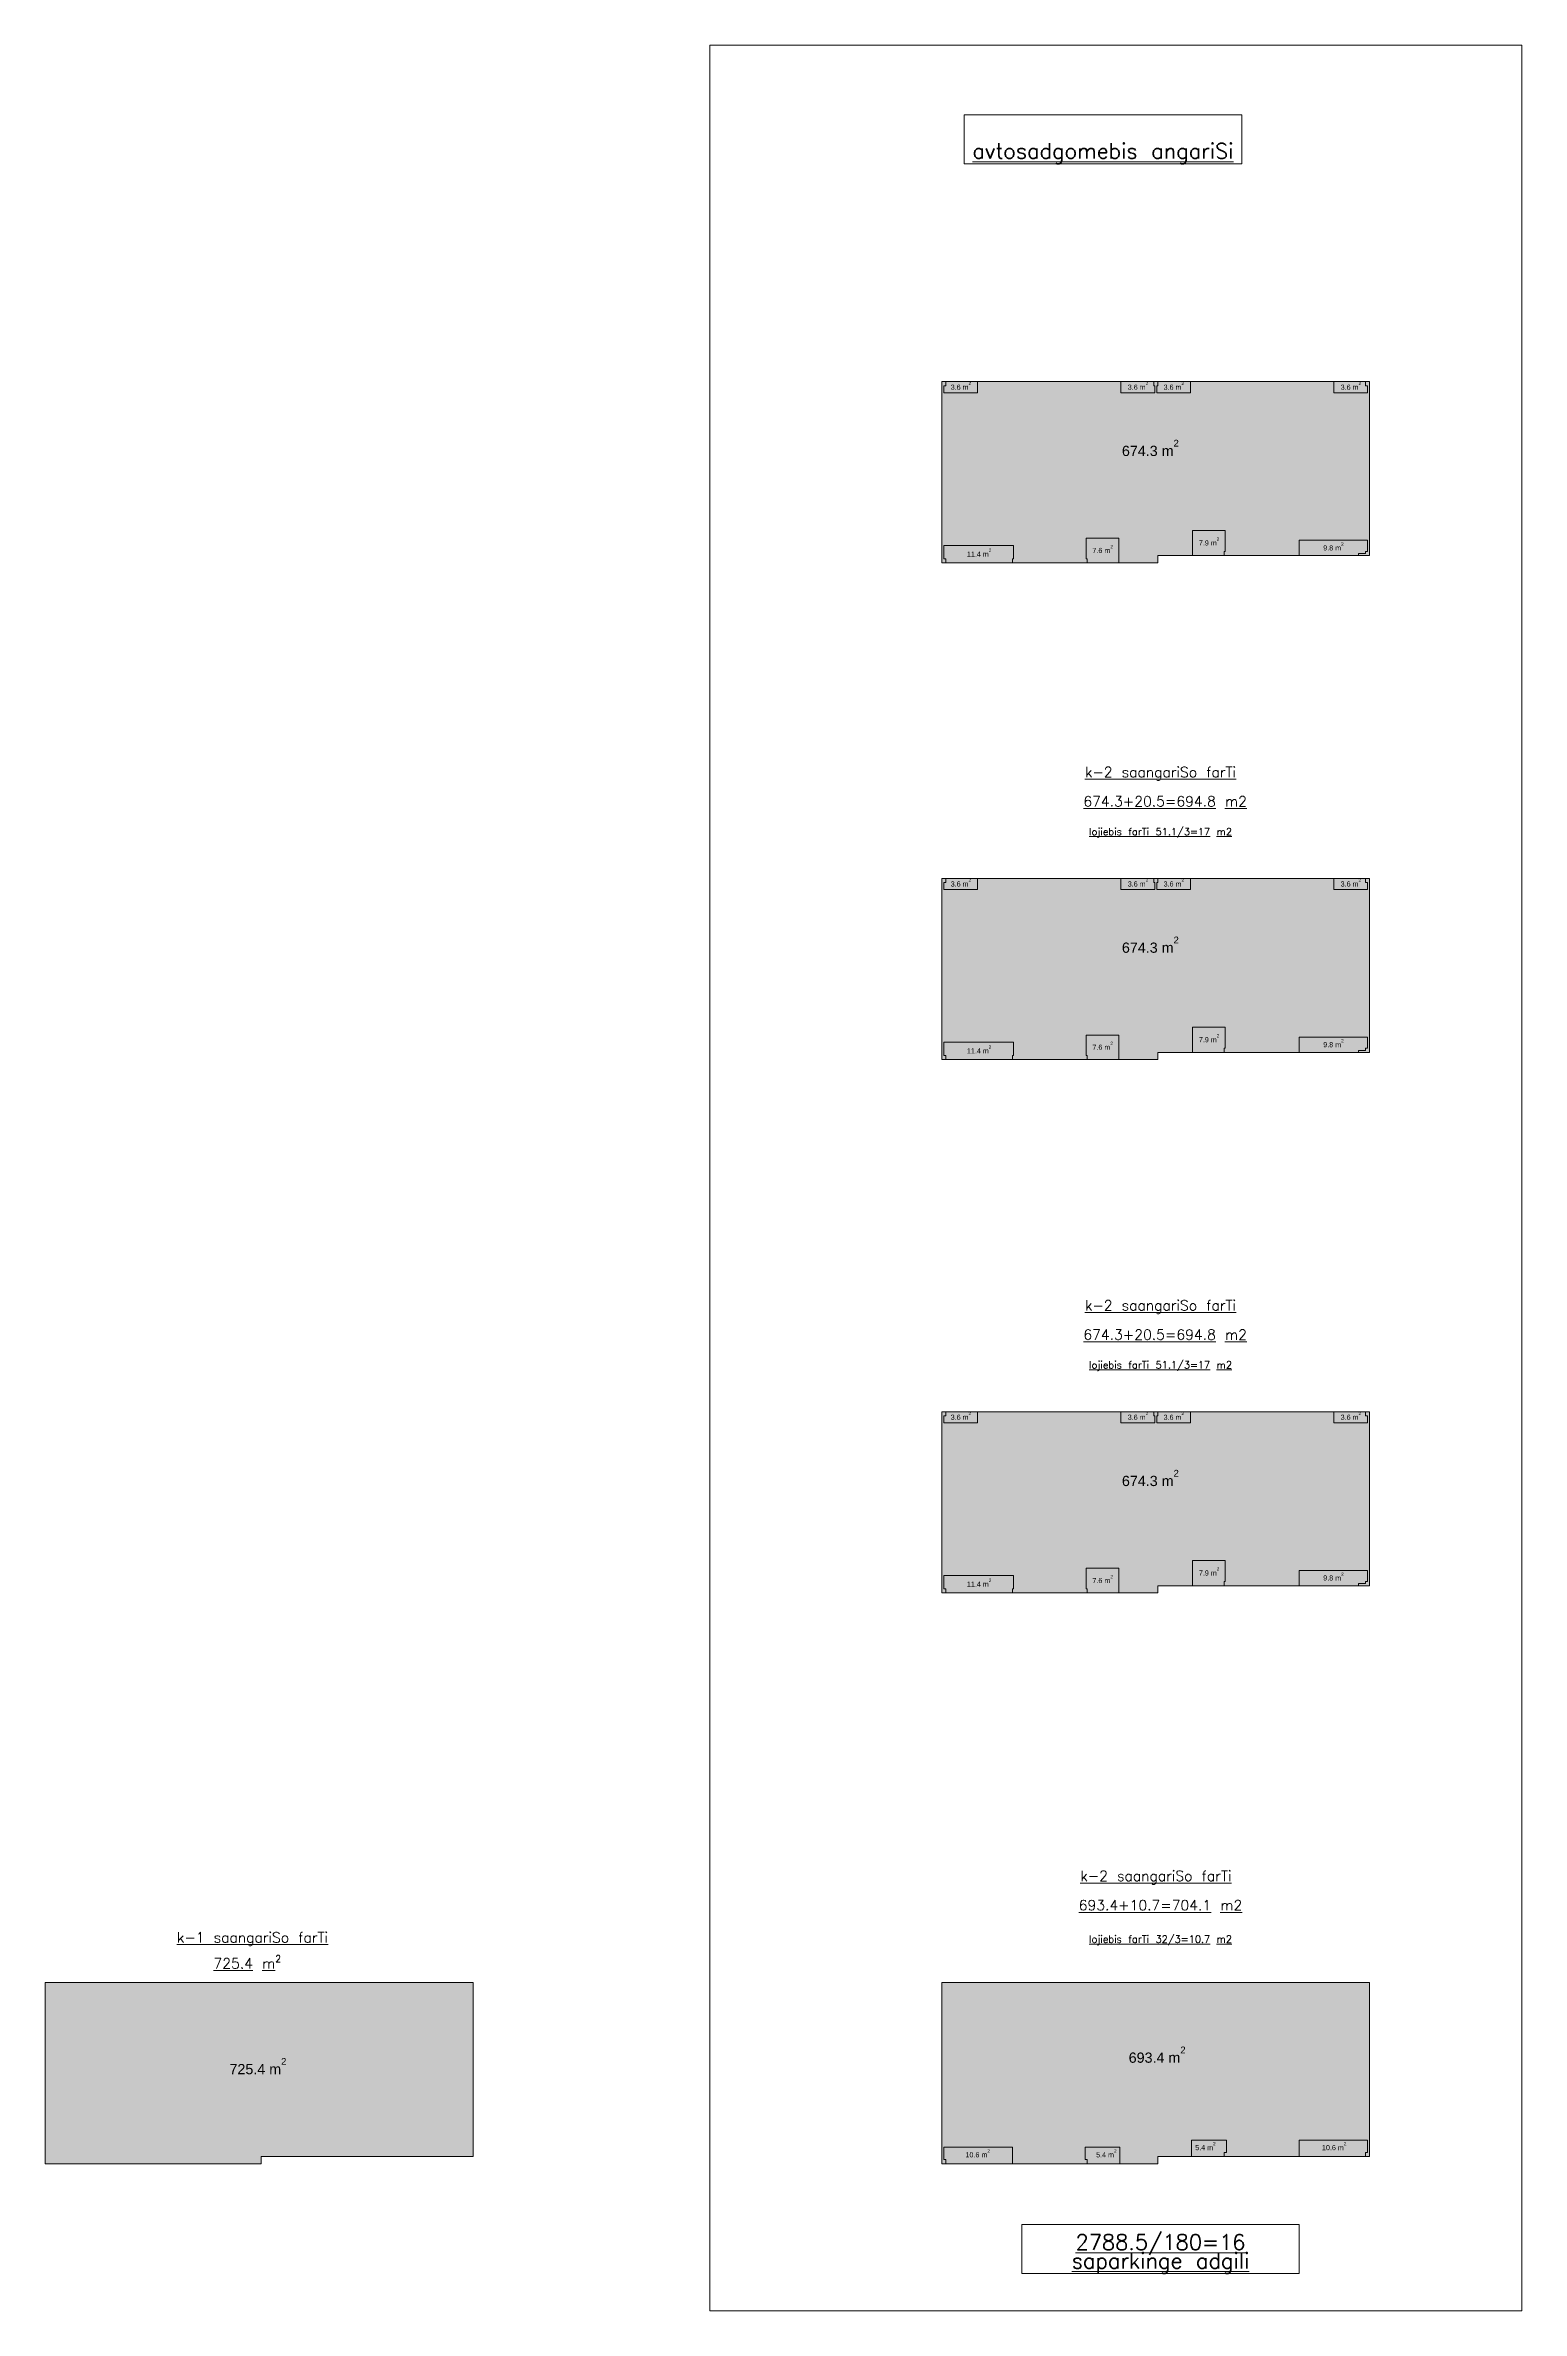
# Model space of a CAD drawing. Header units: millimetres. Extents: x 475616349 to 476941521, y 4620115302 to 4621446928.
# Drawn here: x 476164789 to 476309035, y 4620393985 to 4620615290 of the extents above; entities that cross this region are included whole.
import ezdxf

# ---------------------------------------------------------------- set-up
doc = ezdxf.new("R2010")
doc.units = ezdxf.units.MM
doc.header["$MEASUREMENT"] = 0
for name, color, linetype, lineweight, true_color in [('0_Pen_No__250_Pen_No__39', 7, 'Continuous', 0, 0x2d2d2d), ('G-Anno-Nplt_Pen_No__39', 7, 'Continuous', 0, 0x2d2d2d), ('G-Anno-Nplt_Pen_No__9', 7, 'Continuous', 0, 0xf26722), ('Interior - Furniture _Pen_No__39', 7, 'Continuous', 0, 0x2d2d2d), ('New_Interior - Furniture _Pen_No__9', 7, 'Continuous', 0, 0xf26722)]:
    doc.layers.add(name, color=color, linetype=linetype, lineweight=lineweight, true_color=true_color)
for name, color, linetype, lineweight in [('a-iataki_Pen_No__7_Pen_No__1', 1, 'Continuous', 0), ('a-iataki_Pen_No__7_Pen_No__142', 142, 'Continuous', 0), ('G-Anno-Nplt_Pen_No__7', 7, 'Continuous', 0), ('New_0_Pen_No__250_Pen_No__112', 112, 'Continuous', 0), ('New_0_Pen_No__250_Pen_No__231', 231, 'Continuous', 0), ('New_0_Pen_No__250_Pen_No__7', 7, 'Continuous', 0), ('New_Interior - Furniture _Pen_No__7', 7, 'Continuous', 0), ('New_Structural - Bearing_Pen_No__1', 1, 'Continuous', 0)]:
    doc.layers.add(name, color=color, linetype=linetype, lineweight=lineweight)
doc.styles.add('GENERATED_STYLE_2', font='arial.ttf')

msp = doc.modelspace()

# ---------------------------------------------------------------- hatches: boundary and pattern name
at = {"layer": 'G-Anno-Nplt_Pen_No__9', "linetype": 'Continuous', "lineweight": 0, "true_color": 0x3c1908}
for points in [[(476252778.71, 4620582035.567), (476252778.71, 4620582435.567), (476255879.057, 4620582435.567), (476255879.057, 4620581335.57), (476252578.711, 4620581335.54), (476252578.71, 4620582035.567)], [(476273078.71, 4620582035.567), (476273078.71, 4620582435.567), (476269878.71, 4620582435.567), (476269878.71, 4620581335.571), (476273178.71, 4620581335.541), (476273178.71, 4620582035.567)], [(476273478.71, 4620582035.567), (476273478.71, 4620582435.567), (476276678.71, 4620582435.567), (476276678.71, 4620581335.571), (476273378.711, 4620581335.541), (476273378.71, 4620582035.567)], [(476293778.71, 4620582035.567), (476293778.71, 4620582435.567), (476290678.364, 4620582435.567), (476290678.364, 4620581335.57), (476293978.71, 4620581335.54), (476293978.71, 4620582035.567)], [(476266478.71, 4620567135.567), (476266478.711, 4620565135.567), (476266578.71, 4620565135.567), (476266578.71, 4620564735.569), (476269678.71, 4620564735.569), (476269678.71, 4620567135.567)], [(476276878.71, 4620565435.566), (476276878.71, 4620567905.566), (476280078.711, 4620567905.566), (476280078.71, 4620565835.567), (476279978.71, 4620565835.567), (476279978.71, 4620565435.567)], [(476259378.71, 4620566435.567), (476252578.71, 4620566435.567), (476252578.711, 4620565135.567), (476252778.71, 4620565135.567), (476252778.71, 4620564735.567), (476253428.71, 4620564735.567), (476253478.711, 4620564735.567), (476259278.71, 4620564735.568), (476259278.71, 4620565135.567), (476259378.71, 4620565135.567)], [(476293078.71, 4620565435.567), (476287278.71, 4620565435.567), (476287278.71, 4620566935.567), (476293978.71, 4620566935.567), (476293978.71, 4620565835.567), (476293778.71, 4620565835.567), (476293778.71, 4620565635.567), (476293078.71, 4620565635.567)], [(476252778.71, 4620533505.72), (476252778.71, 4620533905.72), (476255879.057, 4620533905.72), (476255879.057, 4620532805.723), (476252578.711, 4620532805.693), (476252578.71, 4620533505.72)], [(476273078.71, 4620533505.72), (476273078.71, 4620533905.72), (476269878.71, 4620533905.72), (476269878.71, 4620532805.724), (476273178.71, 4620532805.694), (476273178.71, 4620533505.72)], [(476273478.71, 4620533505.72), (476273478.71, 4620533905.72), (476276678.71, 4620533905.72), (476276678.71, 4620532805.724), (476273378.711, 4620532805.694), (476273378.71, 4620533505.72)], [(476293778.71, 4620533505.72), (476293778.71, 4620533905.72), (476290678.364, 4620533905.72), (476290678.364, 4620532805.723), (476293978.71, 4620532805.693), (476293978.71, 4620533505.72)], [(476266478.71, 4620518605.72), (476266478.711, 4620516605.72), (476266578.71, 4620516605.72), (476266578.71, 4620516205.722), (476269678.71, 4620516205.722), (476269678.71, 4620518605.72)], [(476276878.71, 4620516905.719), (476276878.71, 4620519375.719), (476280078.711, 4620519375.719), (476280078.71, 4620517305.72), (476279978.71, 4620517305.72), (476279978.71, 4620516905.72)], [(476293078.71, 4620516905.72), (476287278.71, 4620516905.72), (476287278.71, 4620518405.72), (476293978.71, 4620518405.72), (476293978.71, 4620517305.72), (476293778.71, 4620517305.72), (476293778.71, 4620517105.72), (476293078.71, 4620517105.72)], [(476259378.71, 4620517905.72), (476252578.71, 4620517905.72), (476252578.711, 4620516605.72), (476252778.71, 4620516605.72), (476252778.71, 4620516205.72), (476253428.71, 4620516205.72), (476253478.711, 4620516205.72), (476259278.71, 4620516205.721), (476259278.71, 4620516605.72), (476259378.71, 4620516605.72)], [(476252778.71, 4620481409.976), (476252778.71, 4620481809.976), (476255879.057, 4620481809.976), (476255879.057, 4620480709.979), (476252578.711, 4620480709.949), (476252578.71, 4620481409.976)], [(476273078.71, 4620481409.976), (476273078.71, 4620481809.976), (476269878.71, 4620481809.976), (476269878.71, 4620480709.98), (476273178.71, 4620480709.95), (476273178.71, 4620481409.976)], [(476273478.71, 4620481409.976), (476273478.71, 4620481809.976), (476276678.71, 4620481809.976), (476276678.71, 4620480709.98), (476273378.711, 4620480709.95), (476273378.71, 4620481409.976)], [(476293778.71, 4620481409.976), (476293778.71, 4620481809.976), (476290678.364, 4620481809.976), (476290678.364, 4620480709.979), (476293978.71, 4620480709.949), (476293978.71, 4620481409.976)], [(476259378.71, 4620465809.976), (476252578.71, 4620465809.976), (476252578.711, 4620464509.976), (476252778.71, 4620464509.976), (476252778.71, 4620464109.976), (476253428.71, 4620464109.976), (476253478.711, 4620464109.976), (476259278.71, 4620464109.977), (476259278.71, 4620464509.976), (476259378.71, 4620464509.976)], [(476266478.71, 4620466509.976), (476266478.711, 4620464509.976), (476266578.71, 4620464509.976), (476266578.71, 4620464109.978), (476269678.71, 4620464109.978), (476269678.71, 4620466509.976)], [(476276878.71, 4620464809.974), (476276878.71, 4620467279.974), (476280078.711, 4620467279.974), (476280078.71, 4620465209.976), (476279978.71, 4620465209.976), (476279978.71, 4620464809.976)], [(476293078.71, 4620464809.976), (476287278.71, 4620464809.976), (476287278.71, 4620466309.976), (476293978.71, 4620466309.976), (476293978.71, 4620465209.976), (476293778.71, 4620465209.976), (476293778.71, 4620465009.976), (476293078.71, 4620465009.976)]]:
    msp.add_hatch(color=28, dxfattribs=at).paths.add_polyline_path(points)
at = {"layer": 'New_0_Pen_No__250_Pen_No__112', "linetype": 'Continuous', "lineweight": 0, "true_color": 0x002914}
for points in [[(476252378.852, 4620565435.567), (476252378.852, 4620582435.567), (476252778.71, 4620582435.567), (476252778.71, 4620582035.567), (476252578.71, 4620582035.567), (476252578.711, 4620581335.54), (476255879.057, 4620581335.57), (476255879.057, 4620582435.567), (476269878.71, 4620582435.567), (476269878.71, 4620581335.571), (476273178.71, 4620581335.541), (476273178.71, 4620582035.567), (476273078.71, 4620582035.567), (476273078.71, 4620582435.567), (476273478.71, 4620582435.567), (476273478.71, 4620582035.567), (476273378.71, 4620582035.567), (476273378.711, 4620581335.541), (476276678.71, 4620581335.571), (476276678.71, 4620582435.567), (476290678.364, 4620582435.567), (476290678.364, 4620581335.57), (476293978.71, 4620581335.54), (476293978.71, 4620582035.567), (476293778.71, 4620582035.567), (476293778.71, 4620582435.567), (476294178.852, 4620582435.567), (476294178.852, 4620565435.567), (476293078.71, 4620565435.567), (476293078.71, 4620565635.567), (476293778.71, 4620565635.567), (476293778.71, 4620565835.567), (476293978.71, 4620565835.567), (476293978.71, 4620566935.567), (476287278.71, 4620566935.567), (476287278.71, 4620565435.567), (476279978.71, 4620565435.567), (476279978.71, 4620565835.567), (476280078.71, 4620565835.567), (476280078.711, 4620567905.566), (476276878.71, 4620567905.566), (476276878.71, 4620565435.567), (476273478.71, 4620565435.567), (476273478.71, 4620564735.567), (476269678.71, 4620564735.567), (476269678.71, 4620567135.567), (476267393.487, 4620567135.567), (476266478.71, 4620567135.567), (476266478.711, 4620565135.567), (476266578.71, 4620565135.567), (476266578.71, 4620564735.567), (476259278.71, 4620564735.567), (476259278.71, 4620565135.567), (476259378.71, 4620565135.567), (476259378.71, 4620566435.567), (476252578.71, 4620566435.567), (476252578.711, 4620565135.567), (476252778.71, 4620565135.567), (476252778.71, 4620564735.567), (476252378.852, 4620564735.567)], [(476252378.852, 4620516905.72), (476252378.852, 4620533905.72), (476252778.71, 4620533905.72), (476252778.71, 4620533505.72), (476252578.71, 4620533505.72), (476252578.711, 4620532805.693), (476255879.057, 4620532805.723), (476255879.057, 4620533905.72), (476269878.71, 4620533905.72), (476269878.71, 4620532805.724), (476273178.71, 4620532805.694), (476273178.71, 4620533505.72), (476273078.71, 4620533505.72), (476273078.71, 4620533905.72), (476273478.71, 4620533905.72), (476273478.71, 4620533505.72), (476273378.71, 4620533505.72), (476273378.711, 4620532805.694), (476276678.71, 4620532805.724), (476276678.71, 4620533905.72), (476290678.364, 4620533905.72), (476290678.364, 4620532805.723), (476293978.71, 4620532805.693), (476293978.71, 4620533505.72), (476293778.71, 4620533505.72), (476293778.71, 4620533905.72), (476294178.852, 4620533905.72), (476294178.852, 4620516905.72), (476293078.71, 4620516905.72), (476293078.71, 4620517105.72), (476293778.71, 4620517105.72), (476293778.71, 4620517305.72), (476293978.71, 4620517305.72), (476293978.71, 4620518405.72), (476287278.71, 4620518405.72), (476287278.71, 4620516905.72), (476279978.71, 4620516905.72), (476279978.71, 4620517305.72), (476280078.71, 4620517305.72), (476280078.711, 4620519375.719), (476276878.71, 4620519375.719), (476276878.71, 4620516905.72), (476273478.71, 4620516905.72), (476273478.71, 4620516205.72), (476269678.71, 4620516205.72), (476269678.71, 4620518605.72), (476267393.487, 4620518605.72), (476266478.71, 4620518605.72), (476266478.711, 4620516605.72), (476266578.71, 4620516605.72), (476266578.71, 4620516205.72), (476259278.71, 4620516205.72), (476259278.71, 4620516605.72), (476259378.71, 4620516605.72), (476259378.71, 4620517905.72), (476252578.71, 4620517905.72), (476252578.711, 4620516605.72), (476252778.71, 4620516605.72), (476252778.71, 4620516205.72), (476252378.852, 4620516205.72)], [(476252378.852, 4620464809.976), (476252378.852, 4620481809.976), (476252778.71, 4620481809.976), (476252778.71, 4620481409.976), (476252578.71, 4620481409.976), (476252578.711, 4620480709.949), (476255879.057, 4620480709.979), (476255879.057, 4620481809.976), (476269878.71, 4620481809.976), (476269878.71, 4620480709.98), (476273178.71, 4620480709.95), (476273178.71, 4620481409.976), (476273078.71, 4620481409.976), (476273078.71, 4620481809.976), (476273478.71, 4620481809.976), (476273478.71, 4620481409.976), (476273378.71, 4620481409.976), (476273378.711, 4620480709.95), (476276678.71, 4620480709.98), (476276678.71, 4620481809.976), (476290678.364, 4620481809.976), (476290678.364, 4620480709.979), (476293978.71, 4620480709.949), (476293978.71, 4620481409.976), (476293778.71, 4620481409.976), (476293778.71, 4620481809.976), (476294178.852, 4620481809.976), (476294178.852, 4620464809.976), (476293078.71, 4620464809.976), (476293078.71, 4620465009.976), (476293778.71, 4620465009.976), (476293778.71, 4620465209.976), (476293978.71, 4620465209.976), (476293978.71, 4620466309.976), (476287278.71, 4620466309.976), (476287278.71, 4620464809.976), (476279978.71, 4620464809.976), (476279978.71, 4620465209.976), (476280078.71, 4620465209.976), (476280078.711, 4620467279.974), (476276878.71, 4620467279.974), (476276878.71, 4620464809.976), (476273478.71, 4620464809.976), (476273478.71, 4620464109.976), (476269678.71, 4620464109.976), (476269678.71, 4620466509.976), (476267393.487, 4620466509.976), (476266478.71, 4620466509.976), (476266478.711, 4620464509.976), (476266578.71, 4620464509.976), (476266578.71, 4620464109.976), (476259278.71, 4620464109.976), (476259278.71, 4620464509.976), (476259378.71, 4620464509.976), (476259378.71, 4620465809.976), (476252578.71, 4620465809.976), (476252578.711, 4620464509.976), (476252778.71, 4620464509.976), (476252778.71, 4620464109.976), (476252378.852, 4620464109.976)], [(476252378.852, 4620409046.419), (476252378.852, 4620426046.419), (476294178.852, 4620426046.419), (476294178.852, 4620409046.419), (476293778.852, 4620409046.419), (476293778.852, 4620409446.419), (476293978.66, 4620409446.419), (476293978.66, 4620410646.415), (476287278.852, 4620410646.415), (476287278.852, 4620409046.419), (476279978.878, 4620409046.419), (476279978.899, 4620409446.419), (476280178.707, 4620409446.409), (476280178.769, 4620410646.236), (476276778.769, 4620410646.412), (476276778.686, 4620409046.419), (476273478.852, 4620409046.419), (476273478.852, 4620408346.419), (476269779.044, 4620408346.419), (476269778.962, 4620409946.412), (476266378.962, 4620409946.236), (476266379.024, 4620408746.24), (476266578.832, 4620408746.251), (476266578.852, 4620408346.419), (476259278.852, 4620408346.419), (476259278.852, 4620409946.415), (476252579.044, 4620409946.415), (476252579.044, 4620408746.419), (476252778.852, 4620408746.419), (476252778.852, 4620408346.419), (476252378.852, 4620408346.419)]]:
    msp.add_hatch(color=108, dxfattribs=at).paths.add_polyline_path(points)
at = {"layer": 'New_0_Pen_No__250_Pen_No__231', "linetype": 'Continuous', "lineweight": 0, "true_color": 0x7f3f5f}
msp.add_hatch(color=237, dxfattribs=at).paths.add_polyline_path([(476164789.452, 4620426046.419), (476206589.452, 4620426046.419), (476206589.452, 4620409046.419), (476185889.452, 4620409046.419), (476185889.452, 4620408346.419), (476164789.452, 4620408346.419), (476164789.452, 4620409046.419)])
at = {"layer": 'New_Interior - Furniture _Pen_No__9', "linetype": 'Continuous', "lineweight": 0, "true_color": 0x3c1908}
for points in [[(476259278.852, 4620409946.415), (476259278.852, 4620408346.419), (476252778.852, 4620408346.419), (476252778.852, 4620408746.419), (476252579.044, 4620408746.419), (476252579.044, 4620409946.415)], [(476269778.962, 4620409946.412), (476269779.044, 4620408346.417), (476266578.852, 4620408346.251), (476266578.832, 4620408746.251), (476266379.024, 4620408746.24), (476266378.962, 4620409946.236)], [(476276778.769, 4620410646.412), (476276778.686, 4620409046.417), (476279978.878, 4620409046.251), (476279978.899, 4620409446.419), (476280178.707, 4620409446.409), (476280178.769, 4620410646.236)], [(476287278.852, 4620410646.415), (476287278.852, 4620409046.419), (476293778.852, 4620409046.419), (476293778.852, 4620409446.419), (476293978.66, 4620409446.419), (476293978.66, 4620410646.415)]]:
    msp.add_hatch(color=28, dxfattribs=at).paths.add_polyline_path(points)

# ---------------------------------------------------------------- linework, layer by layer
at = {"layer": 'a-iataki_Pen_No__7_Pen_No__1', "color": 1, "linetype": 'Continuous', "lineweight": 0, "flags": 128}
for points in [[(476254571.888, 4620608498.514), (476281677.093, 4620608498.514), (476281677.093, 4620603717.261), (476254571.888, 4620603717.261)], [(476260196.862, 4620402396.139), (476287302.067, 4620402396.139), (476287302.067, 4620397614.889), (476260196.862, 4620397614.889)]]:
    msp.add_lwpolyline(points, close=True, dxfattribs=at)
at = {"layer": 'G-Anno-Nplt_Pen_No__7', "color": 7, "linetype": 'Continuous', "lineweight": 0, "flags": 128}
for points in [[(476252778.71, 4620582035.567), (476252778.71, 4620582435.567), (476255879.057, 4620582435.567), (476255879.057, 4620581335.57), (476252578.711, 4620581335.54), (476252578.71, 4620582035.567)], [(476273078.71, 4620582035.567), (476273078.71, 4620582435.567), (476269878.71, 4620582435.567), (476269878.71, 4620581335.571), (476273178.71, 4620581335.541), (476273178.71, 4620582035.567)], [(476273478.71, 4620582035.567), (476273478.71, 4620582435.567), (476276678.71, 4620582435.567), (476276678.71, 4620581335.571), (476273378.711, 4620581335.541), (476273378.71, 4620582035.567)], [(476293778.71, 4620582035.567), (476293778.71, 4620582435.567), (476290678.364, 4620582435.567), (476290678.364, 4620581335.57), (476293978.71, 4620581335.54), (476293978.71, 4620582035.567)], [(476266478.71, 4620567135.567), (476266478.711, 4620565135.567), (476266578.71, 4620565135.567), (476266578.71, 4620564735.569), (476269678.71, 4620564735.569), (476269678.71, 4620567135.567)], [(476276878.71, 4620565435.566), (476276878.71, 4620567905.566), (476280078.711, 4620567905.566), (476280078.71, 4620565835.567), (476279978.71, 4620565835.567), (476279978.71, 4620565435.567)], [(476259378.71, 4620566435.567), (476252578.71, 4620566435.567), (476252578.711, 4620565135.567), (476252778.71, 4620565135.567), (476252778.71, 4620564735.567), (476253428.71, 4620564735.567), (476253478.711, 4620564735.567), (476259278.71, 4620564735.568), (476259278.71, 4620565135.567), (476259378.71, 4620565135.567)], [(476293078.71, 4620565435.567), (476287278.71, 4620565435.567), (476287278.71, 4620566935.567), (476293978.71, 4620566935.567), (476293978.71, 4620565835.567), (476293778.71, 4620565835.567), (476293778.71, 4620565635.567), (476293078.71, 4620565635.567)], [(476252778.71, 4620533505.72), (476252778.71, 4620533905.72), (476255879.057, 4620533905.72), (476255879.057, 4620532805.723), (476252578.711, 4620532805.693), (476252578.71, 4620533505.72)], [(476273078.71, 4620533505.72), (476273078.71, 4620533905.72), (476269878.71, 4620533905.72), (476269878.71, 4620532805.724), (476273178.71, 4620532805.694), (476273178.71, 4620533505.72)], [(476273478.71, 4620533505.72), (476273478.71, 4620533905.72), (476276678.71, 4620533905.72), (476276678.71, 4620532805.724), (476273378.711, 4620532805.694), (476273378.71, 4620533505.72)], [(476293778.71, 4620533505.72), (476293778.71, 4620533905.72), (476290678.364, 4620533905.72), (476290678.364, 4620532805.723), (476293978.71, 4620532805.693), (476293978.71, 4620533505.72)], [(476266478.71, 4620518605.72), (476266478.711, 4620516605.72), (476266578.71, 4620516605.72), (476266578.71, 4620516205.722), (476269678.71, 4620516205.722), (476269678.71, 4620518605.72)], [(476276878.71, 4620516905.719), (476276878.71, 4620519375.719), (476280078.711, 4620519375.719), (476280078.71, 4620517305.72), (476279978.71, 4620517305.72), (476279978.71, 4620516905.72)], [(476293078.71, 4620516905.72), (476287278.71, 4620516905.72), (476287278.71, 4620518405.72), (476293978.71, 4620518405.72), (476293978.71, 4620517305.72), (476293778.71, 4620517305.72), (476293778.71, 4620517105.72), (476293078.71, 4620517105.72)], [(476259378.71, 4620517905.72), (476252578.71, 4620517905.72), (476252578.711, 4620516605.72), (476252778.71, 4620516605.72), (476252778.71, 4620516205.72), (476253428.71, 4620516205.72), (476253478.711, 4620516205.72), (476259278.71, 4620516205.721), (476259278.71, 4620516605.72), (476259378.71, 4620516605.72)], [(476252778.71, 4620481409.976), (476252778.71, 4620481809.976), (476255879.057, 4620481809.976), (476255879.057, 4620480709.979), (476252578.711, 4620480709.949), (476252578.71, 4620481409.976)], [(476273078.71, 4620481409.976), (476273078.71, 4620481809.976), (476269878.71, 4620481809.976), (476269878.71, 4620480709.98), (476273178.71, 4620480709.95), (476273178.71, 4620481409.976)], [(476273478.71, 4620481409.976), (476273478.71, 4620481809.976), (476276678.71, 4620481809.976), (476276678.71, 4620480709.98), (476273378.711, 4620480709.95), (476273378.71, 4620481409.976)], [(476293778.71, 4620481409.976), (476293778.71, 4620481809.976), (476290678.364, 4620481809.976), (476290678.364, 4620480709.979), (476293978.71, 4620480709.949), (476293978.71, 4620481409.976)], [(476259378.71, 4620465809.976), (476252578.71, 4620465809.976), (476252578.711, 4620464509.976), (476252778.71, 4620464509.976), (476252778.71, 4620464109.976), (476253428.71, 4620464109.976), (476253478.711, 4620464109.976), (476259278.71, 4620464109.977), (476259278.71, 4620464509.976), (476259378.71, 4620464509.976)], [(476266478.71, 4620466509.976), (476266478.711, 4620464509.976), (476266578.71, 4620464509.976), (476266578.71, 4620464109.978), (476269678.71, 4620464109.978), (476269678.71, 4620466509.976)], [(476276878.71, 4620464809.974), (476276878.71, 4620467279.974), (476280078.711, 4620467279.974), (476280078.71, 4620465209.976), (476279978.71, 4620465209.976), (476279978.71, 4620464809.976)], [(476293078.71, 4620464809.976), (476287278.71, 4620464809.976), (476287278.71, 4620466309.976), (476293978.71, 4620466309.976), (476293978.71, 4620465209.976), (476293778.71, 4620465209.976), (476293778.71, 4620465009.976), (476293078.71, 4620465009.976)]]:
    msp.add_lwpolyline(points, close=True, dxfattribs=at)
at = {"layer": 'New_0_Pen_No__250_Pen_No__7', "color": 7, "linetype": 'Continuous', "lineweight": 0, "flags": 128}
for points in [[(476252378.852, 4620565435.567), (476252378.852, 4620582435.567), (476252778.71, 4620582435.567), (476252778.71, 4620582035.567), (476252578.71, 4620582035.567), (476252578.711, 4620581335.54), (476255879.057, 4620581335.57), (476255879.057, 4620582435.567), (476269878.71, 4620582435.567), (476269878.71, 4620581335.571), (476273178.71, 4620581335.541), (476273178.71, 4620582035.567), (476273078.71, 4620582035.567), (476273078.71, 4620582435.567), (476273478.71, 4620582435.567), (476273478.71, 4620582035.567), (476273378.71, 4620582035.567), (476273378.711, 4620581335.541), (476276678.71, 4620581335.571), (476276678.71, 4620582435.567), (476290678.364, 4620582435.567), (476290678.364, 4620581335.57), (476293978.71, 4620581335.54), (476293978.71, 4620582035.567), (476293778.71, 4620582035.567), (476293778.71, 4620582435.567), (476294178.852, 4620582435.567), (476294178.852, 4620565435.567), (476293078.71, 4620565435.567), (476293078.71, 4620565635.567), (476293778.71, 4620565635.567), (476293778.71, 4620565835.567), (476293978.71, 4620565835.567), (476293978.71, 4620566935.567), (476287278.71, 4620566935.567), (476287278.71, 4620565435.567), (476279978.71, 4620565435.567), (476279978.71, 4620565835.567), (476280078.71, 4620565835.567), (476280078.711, 4620567905.566), (476276878.71, 4620567905.566), (476276878.71, 4620565435.567), (476273478.71, 4620565435.567), (476273478.71, 4620564735.567), (476269678.71, 4620564735.567), (476269678.71, 4620567135.567), (476267393.487, 4620567135.567), (476266478.71, 4620567135.567), (476266478.711, 4620565135.567), (476266578.71, 4620565135.567), (476266578.71, 4620564735.567), (476259278.71, 4620564735.567), (476259278.71, 4620565135.567), (476259378.71, 4620565135.567), (476259378.71, 4620566435.567), (476252578.71, 4620566435.567), (476252578.711, 4620565135.567), (476252778.71, 4620565135.567), (476252778.71, 4620564735.567), (476252378.852, 4620564735.567)], [(476252378.852, 4620516905.72), (476252378.852, 4620533905.72), (476252778.71, 4620533905.72), (476252778.71, 4620533505.72), (476252578.71, 4620533505.72), (476252578.711, 4620532805.693), (476255879.057, 4620532805.723), (476255879.057, 4620533905.72), (476269878.71, 4620533905.72), (476269878.71, 4620532805.724), (476273178.71, 4620532805.694), (476273178.71, 4620533505.72), (476273078.71, 4620533505.72), (476273078.71, 4620533905.72), (476273478.71, 4620533905.72), (476273478.71, 4620533505.72), (476273378.71, 4620533505.72), (476273378.711, 4620532805.694), (476276678.71, 4620532805.724), (476276678.71, 4620533905.72), (476290678.364, 4620533905.72), (476290678.364, 4620532805.723), (476293978.71, 4620532805.693), (476293978.71, 4620533505.72), (476293778.71, 4620533505.72), (476293778.71, 4620533905.72), (476294178.852, 4620533905.72), (476294178.852, 4620516905.72), (476293078.71, 4620516905.72), (476293078.71, 4620517105.72), (476293778.71, 4620517105.72), (476293778.71, 4620517305.72), (476293978.71, 4620517305.72), (476293978.71, 4620518405.72), (476287278.71, 4620518405.72), (476287278.71, 4620516905.72), (476279978.71, 4620516905.72), (476279978.71, 4620517305.72), (476280078.71, 4620517305.72), (476280078.711, 4620519375.719), (476276878.71, 4620519375.719), (476276878.71, 4620516905.72), (476273478.71, 4620516905.72), (476273478.71, 4620516205.72), (476269678.71, 4620516205.72), (476269678.71, 4620518605.72), (476267393.487, 4620518605.72), (476266478.71, 4620518605.72), (476266478.711, 4620516605.72), (476266578.71, 4620516605.72), (476266578.71, 4620516205.72), (476259278.71, 4620516205.72), (476259278.71, 4620516605.72), (476259378.71, 4620516605.72), (476259378.71, 4620517905.72), (476252578.71, 4620517905.72), (476252578.711, 4620516605.72), (476252778.71, 4620516605.72), (476252778.71, 4620516205.72), (476252378.852, 4620516205.72)], [(476252378.852, 4620464809.976), (476252378.852, 4620481809.976), (476252778.71, 4620481809.976), (476252778.71, 4620481409.976), (476252578.71, 4620481409.976), (476252578.711, 4620480709.949), (476255879.057, 4620480709.979), (476255879.057, 4620481809.976), (476269878.71, 4620481809.976), (476269878.71, 4620480709.98), (476273178.71, 4620480709.95), (476273178.71, 4620481409.976), (476273078.71, 4620481409.976), (476273078.71, 4620481809.976), (476273478.71, 4620481809.976), (476273478.71, 4620481409.976), (476273378.71, 4620481409.976), (476273378.711, 4620480709.95), (476276678.71, 4620480709.98), (476276678.71, 4620481809.976), (476290678.364, 4620481809.976), (476290678.364, 4620480709.979), (476293978.71, 4620480709.949), (476293978.71, 4620481409.976), (476293778.71, 4620481409.976), (476293778.71, 4620481809.976), (476294178.852, 4620481809.976), (476294178.852, 4620464809.976), (476293078.71, 4620464809.976), (476293078.71, 4620465009.976), (476293778.71, 4620465009.976), (476293778.71, 4620465209.976), (476293978.71, 4620465209.976), (476293978.71, 4620466309.976), (476287278.71, 4620466309.976), (476287278.71, 4620464809.976), (476279978.71, 4620464809.976), (476279978.71, 4620465209.976), (476280078.71, 4620465209.976), (476280078.711, 4620467279.974), (476276878.71, 4620467279.974), (476276878.71, 4620464809.976), (476273478.71, 4620464809.976), (476273478.71, 4620464109.976), (476269678.71, 4620464109.976), (476269678.71, 4620466509.976), (476267393.487, 4620466509.976), (476266478.71, 4620466509.976), (476266478.711, 4620464509.976), (476266578.71, 4620464509.976), (476266578.71, 4620464109.976), (476259278.71, 4620464109.976), (476259278.71, 4620464509.976), (476259378.71, 4620464509.976), (476259378.71, 4620465809.976), (476252578.71, 4620465809.976), (476252578.711, 4620464509.976), (476252778.71, 4620464509.976), (476252778.71, 4620464109.976), (476252378.852, 4620464109.976)], [(476164789.452, 4620426046.419), (476206589.452, 4620426046.419), (476206589.452, 4620409046.419), (476185889.452, 4620409046.419), (476185889.452, 4620408346.419), (476164789.452, 4620408346.419), (476164789.452, 4620409046.419)], [(476252378.852, 4620409046.419), (476252378.852, 4620426046.419), (476294178.852, 4620426046.419), (476294178.852, 4620409046.419), (476293778.852, 4620409046.419), (476293778.852, 4620409446.419), (476293978.66, 4620409446.419), (476293978.66, 4620410646.415), (476287278.852, 4620410646.415), (476287278.852, 4620409046.419), (476279978.878, 4620409046.419), (476279978.899, 4620409446.419), (476280178.707, 4620409446.409), (476280178.769, 4620410646.236), (476276778.769, 4620410646.412), (476276778.686, 4620409046.419), (476273478.852, 4620409046.419), (476273478.852, 4620408346.419), (476269779.044, 4620408346.419), (476269778.962, 4620409946.412), (476266378.962, 4620409946.236), (476266379.024, 4620408746.24), (476266578.832, 4620408746.251), (476266578.852, 4620408346.419), (476259278.852, 4620408346.419), (476259278.852, 4620409946.415), (476252579.044, 4620409946.415), (476252579.044, 4620408746.419), (476252778.852, 4620408746.419), (476252778.852, 4620408346.419), (476252378.852, 4620408346.419)]]:
    msp.add_lwpolyline(points, close=True, dxfattribs=at)
at = {"layer": 'New_Interior - Furniture _Pen_No__7', "color": 7, "linetype": 'Continuous', "lineweight": 0, "flags": 128}
for points in [[(476259278.852, 4620409946.415), (476259278.852, 4620408346.419), (476252778.852, 4620408346.419), (476252778.852, 4620408746.419), (476252579.044, 4620408746.419), (476252579.044, 4620409946.415)], [(476269778.962, 4620409946.412), (476269779.044, 4620408346.417), (476266578.852, 4620408346.251), (476266578.832, 4620408746.251), (476266379.024, 4620408746.24), (476266378.962, 4620409946.236)], [(476276778.769, 4620410646.412), (476276778.686, 4620409046.417), (476279978.878, 4620409046.251), (476279978.899, 4620409446.419), (476280178.707, 4620409446.409), (476280178.769, 4620410646.236)], [(476287278.852, 4620410646.415), (476287278.852, 4620409046.419), (476293778.852, 4620409046.419), (476293778.852, 4620409446.419), (476293978.66, 4620409446.419), (476293978.66, 4620410646.415)]]:
    msp.add_lwpolyline(points, close=True, dxfattribs=at)
at = {"layer": 'New_Structural - Bearing_Pen_No__1', "color": 1, "linetype": 'Continuous', "lineweight": 0, "flags": 128}
msp.add_lwpolyline([(476229722.375, 4620393985.05), (476309034.981, 4620393985.05), (476309034.981, 4620615290.352), (476229722.375, 4620615290.352)], close=True, dxfattribs=at)

# ---------------------------------------------------------------- texts
at = {"layer": '0_Pen_No__250_Pen_No__39', "color": 250, "lineweight": 0, "true_color": 0x2d2d2d, "char_height": 1000, "attachment_point": 7, "style": 'GENERATED_STYLE_2'}
for s, insert in [('{\\fArial CYR|b0|i0|c204|p34;674.3 m{\\H0.66x;\\S2^  ;}}', (476269976.095, 4620575154.089)), ('{\\fArial CYR|b0|i0|c204|p34;674.3 m{\\H0.66x;\\S2^  ;}}', (476269976.095, 4620526624.243)), ('{\\fArial CYR|b0|i0|c204|p34;674.3 m{\\H0.66x;\\S2^  ;}}', (476269976.095, 4620474528.498)), ('{\\fArial CYR|b0|i0|c204|p34;693.4 m{\\H0.66x;\\S2^  ;}}', (476270636.765, 4620418191.204)), ('{\\fArial CYR|b0|i0|c204|p34;725.4 m{\\H0.66x;\\S2^  ;}}', (476182784.926, 4620417070.23))]:
    msp.add_mtext(s, dxfattribs=dict(at, insert=insert))
at = {"layer": 'a-iataki_Pen_No__7_Pen_No__1', "color": 1, "linetype": 'Continuous', "lineweight": 0, "char_height": 1500, "width": 27105.2052, "attachment_point": 8}
for s, insert, line_spacing_factor in [('\\A1;{\\pqc;\\Ftxt.shx;\\L\\Lavtosadgomebis angariSi}', (476268124.491, 4620603717.261), 0.766322), ('\\A1;{\\pqc;\\Ftxt.shx;\\L\\L2\\Ftxt.shx;788.5\\Ftxt.shx;/180=16 saparkinge adgili}', (476273749.465, 4620397614.889), 0.726381)]:
    msp.add_mtext(s, dxfattribs=dict(at, insert=insert, line_spacing_factor=line_spacing_factor))
at = {"layer": 'a-iataki_Pen_No__7_Pen_No__142', "color": 142, "linetype": 'Continuous', "lineweight": 0, "attachment_point": 8}
for s, insert, char_height in [('\\A1;{\\pqc;\\Ftxt.shx;\\L\\Lk-2 saangariSo farTi}', (476273744.962, 4620543458.359), 1000), ('\\A1;{\\pqc;\\pt23750;\\Ftxt.shx;\\L\\L67\\Ftxt.shx;4.3\\Ftxt.shx;+20.5=69\\Ftxt.shx;4.8\\Ftxt.shx; m2}', (476274198.114, 4620540931.571), 1000), ('\\A1;{\\pqc;\\Ftxt.shx;\\L\\Llojiebis farTi \\Ftxt.shx;51.1\\Ftxt.shx;/3=\\Ftxt.shx;17\\Ftxt.shx; m2}', (476273744.962, 4620537894.261), 700), ('\\A1;{\\pqc;\\Ftxt.shx;\\L\\Lk-2 saangariSo farTi}', (476273744.962, 4620491362.615), 1000), ('\\A1;{\\pqc;\\pt23750;\\Ftxt.shx;\\L\\L67\\Ftxt.shx;4.3\\Ftxt.shx;+20.5=69\\Ftxt.shx;4.8\\Ftxt.shx; m2}', (476274198.114, 4620488835.826), 1000), ('\\A1;{\\pqc;\\Ftxt.shx;\\L\\Llojiebis farTi \\Ftxt.shx;51.1\\Ftxt.shx;/3=\\Ftxt.shx;17\\Ftxt.shx; m2}', (476273744.962, 4620485798.517), 700), ('\\A1;{\\pqc;\\Ftxt.shx;\\L\\Lk-2 saangariSo farTi}', (476273290.921, 4620435626.447), 1000), ('\\A1;{\\pqc;\\pt23750;\\Ftxt.shx;\\L\\L693.4+10.7=7\\Ftxt.shx;04.1 \\Ftxt.shx;m2}', (476273744.074, 4620433099.658), 1000), ('\\A1;{\\pqc;\\Ftxt.shx;\\L\\Lk-1 saangariSo farTi}', (476185031.431, 4620429615.359), 1000), ('\\A1;{\\pqc;\\Ftxt.shx;\\L\\Llojiebis farTi 32/3=\\Ftxt.shx;10\\Ftxt.shx;.\\Ftxt.shx;7\\Ftxt.shx; m2}', (476273744.074, 4620429696.936), 700), ('\\A1;{\\pqc;\\Ftxt.shx;\\L\\L7\\Ftxt.shx;25.4\\Ftxt.shx; m\\Ftxt.shx;\\A1{\\H.66x;\\S2^  ;}}', (476184534.813, 4620427117.942), 1000)]:
    msp.add_mtext(s, dxfattribs=dict(at, insert=insert, char_height=char_height))
at = {"layer": 'G-Anno-Nplt_Pen_No__39', "color": 250, "lineweight": 0, "true_color": 0x2d2d2d, "char_height": 500, "attachment_point": 7, "style": 'GENERATED_STYLE_2'}
for s, insert in [('{\\fArial CYR|b0|i0|c204|p34;3.6 m{\\H0.66x;\\S2^  ;}}', (476253246.529, 4620581635.554)), ('{\\fArial CYR|b0|i0|c204|p34;3.6 m{\\H0.66x;\\S2^  ;}}', (476270546.355, 4620581635.554)), ('{\\fArial CYR|b0|i0|c204|p34;3.6 m{\\H0.66x;\\S2^  ;}}', (476274046.355, 4620581635.554)), ('{\\fArial CYR|b0|i0|c204|p34;3.6 m{\\H0.66x;\\S2^  ;}}', (476291346.182, 4620581635.554)), ('{\\fArial CYR|b0|i0|c204|p34;7.9 m{\\H0.66x;\\S2^  ;}}', (476277496.356, 4620566420.566)), ('{\\fArial CYR|b0|i0|c204|p34;11.4 m{\\H0.66x;\\S2^  ;}}', (476254831.78, 4620565335.567)), ('{\\fArial CYR|b0|i0|c204|p34;7.6 m{\\H0.66x;\\S2^  ;}}', (476267096.355, 4620565685.568)), ('{\\fArial CYR|b0|i0|c204|p34;9.8 m{\\H0.66x;\\S2^  ;}}', (476289646.355, 4620565935.567)), ('{\\fArial CYR|b0|i0|c204|p34;3.6 m{\\H0.66x;\\S2^  ;}}', (476253246.529, 4620533105.707)), ('{\\fArial CYR|b0|i0|c204|p34;3.6 m{\\H0.66x;\\S2^  ;}}', (476270546.355, 4620533105.707)), ('{\\fArial CYR|b0|i0|c204|p34;3.6 m{\\H0.66x;\\S2^  ;}}', (476274046.355, 4620533105.707)), ('{\\fArial CYR|b0|i0|c204|p34;3.6 m{\\H0.66x;\\S2^  ;}}', (476291346.182, 4620533105.707)), ('{\\fArial CYR|b0|i0|c204|p34;7.9 m{\\H0.66x;\\S2^  ;}}', (476277496.356, 4620517890.719)), ('{\\fArial CYR|b0|i0|c204|p34;11.4 m{\\H0.66x;\\S2^  ;}}', (476254831.78, 4620516805.72)), ('{\\fArial CYR|b0|i0|c204|p34;7.6 m{\\H0.66x;\\S2^  ;}}', (476267096.355, 4620517155.721)), ('{\\fArial CYR|b0|i0|c204|p34;9.8 m{\\H0.66x;\\S2^  ;}}', (476289646.355, 4620517405.72)), ('{\\fArial CYR|b0|i0|c204|p34;3.6 m{\\H0.66x;\\S2^  ;}}', (476253246.529, 4620481009.962)), ('{\\fArial CYR|b0|i0|c204|p34;3.6 m{\\H0.66x;\\S2^  ;}}', (476270546.355, 4620481009.963)), ('{\\fArial CYR|b0|i0|c204|p34;3.6 m{\\H0.66x;\\S2^  ;}}', (476274046.355, 4620481009.963)), ('{\\fArial CYR|b0|i0|c204|p34;3.6 m{\\H0.66x;\\S2^  ;}}', (476291346.182, 4620481009.962)), ('{\\fArial CYR|b0|i0|c204|p34;11.4 m{\\H0.66x;\\S2^  ;}}', (476254831.78, 4620464709.976)), ('{\\fArial CYR|b0|i0|c204|p34;7.6 m{\\H0.66x;\\S2^  ;}}', (476267096.355, 4620465059.977)), ('{\\fArial CYR|b0|i0|c204|p34;7.9 m{\\H0.66x;\\S2^  ;}}', (476277496.356, 4620465794.974)), ('{\\fArial CYR|b0|i0|c204|p34;9.8 m{\\H0.66x;\\S2^  ;}}', (476289646.355, 4620465309.976))]:
    msp.add_mtext(s, dxfattribs=dict(at, insert=insert))
at = {"layer": 'Interior - Furniture _Pen_No__39', "color": 250, "lineweight": 0, "true_color": 0x2d2d2d, "char_height": 500, "attachment_point": 7, "style": 'GENERATED_STYLE_2'}
for s, insert in [('{\\fArial CYR|b0|i0|c204|p34;5.4 m{\\H0.66x;\\S2^  ;}}', (476277137.409, 4620409659.618)), ('{\\fArial CYR|b0|i0|c204|p34;10.6 m{\\H0.66x;\\S2^  ;}}', (476289519.787, 4620409659.69)), ('{\\fArial CYR|b0|i0|c204|p34;10.6 m{\\H0.66x;\\S2^  ;}}', (476254693.778, 4620408959.69)), ('{\\fArial CYR|b0|i0|c204|p34;5.4 m{\\H0.66x;\\S2^  ;}}', (476267455.612, 4620408959.618))]:
    msp.add_mtext(s, dxfattribs=dict(at, insert=insert))

doc.saveas('drawing.dxf')
